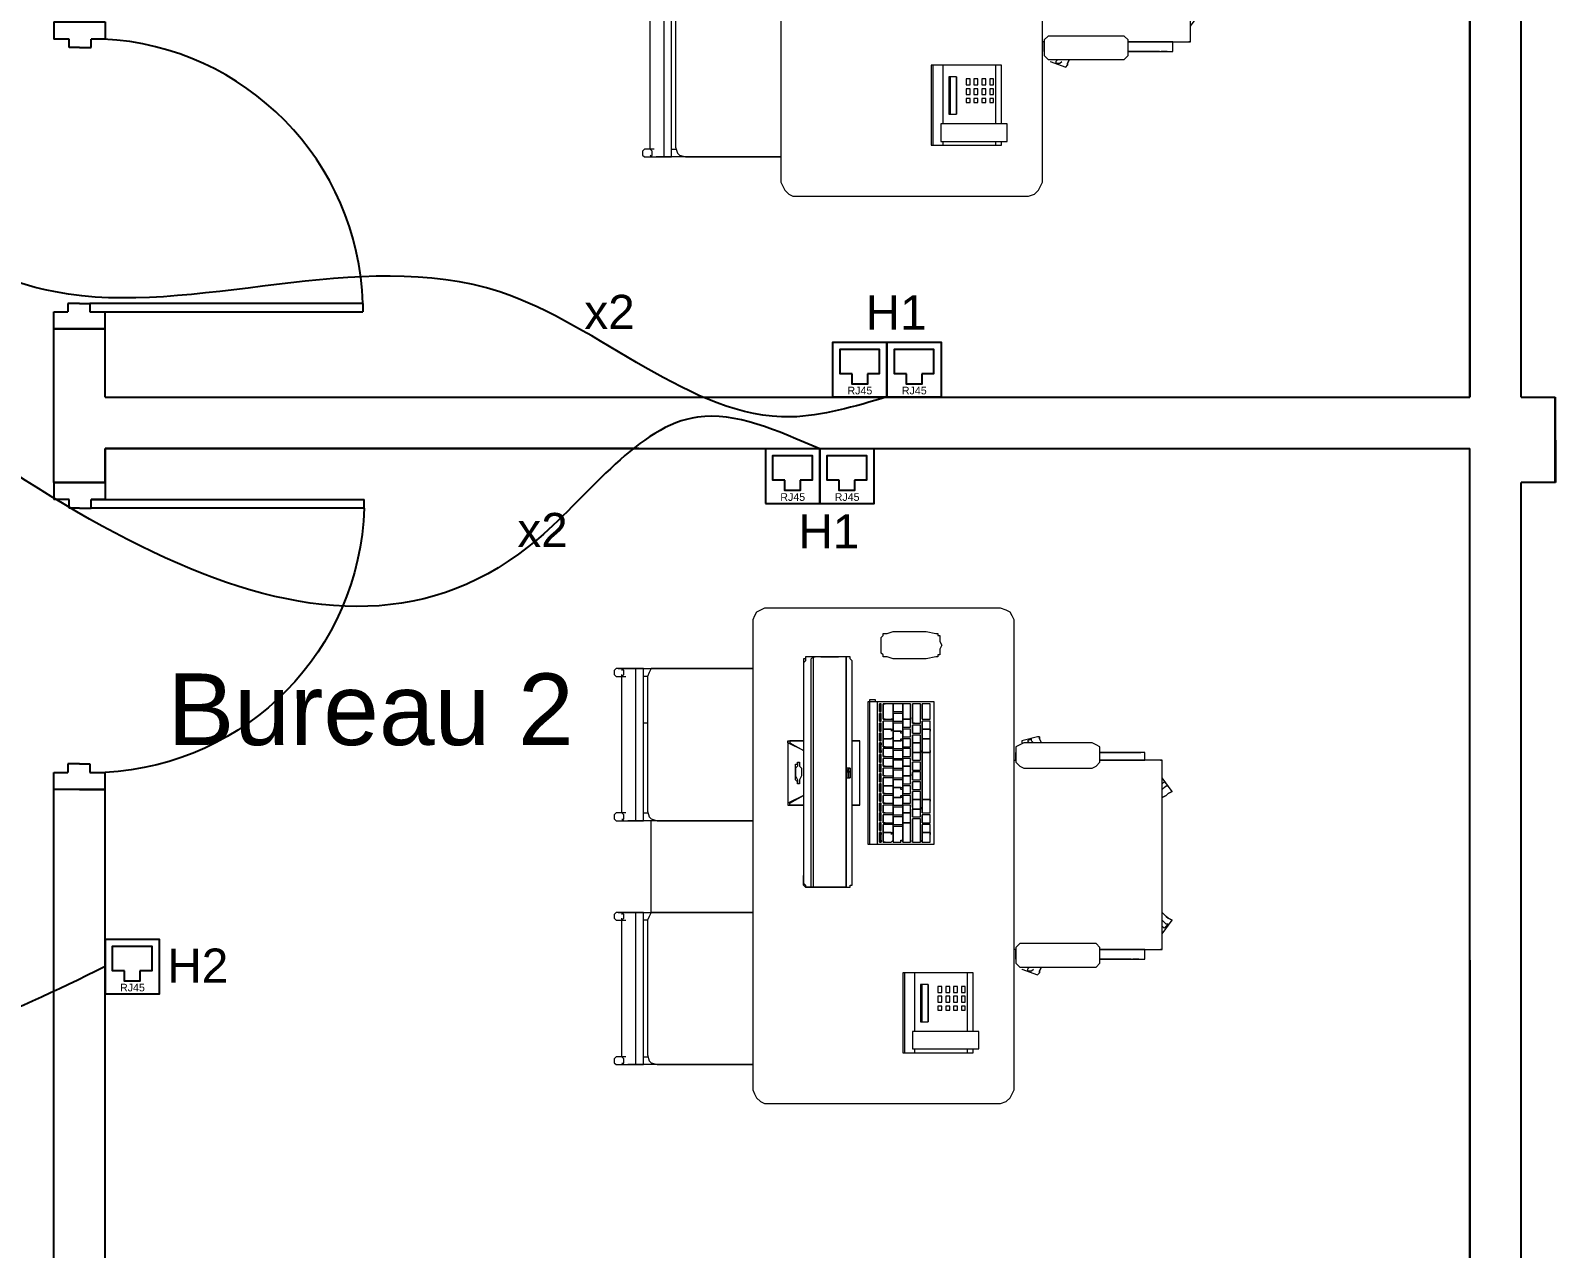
# Model space of a CAD drawing. Header units: metres. Extents: x 131 to 1703, y 190 to 2058.
# Drawn here: x 1482.187 to 1486.656, y 1987.33 to 1990.9 of the extents above; entities that cross this region are included whole.
import ezdxf

# ---------------------------------------------------------------- set-up
doc = ezdxf.new("R2010")
doc.units = ezdxf.units.M
for name, color, linetype in [('Cables RJ45', 7, 'Continuous'), ('Mobilier', 7, 'Continuous'), ('Murs', 7, 'Continuous'), ('Noms Locaux', 7, 'Continuous'), ('Portes', 7, 'Continuous'), ('Prise RJ45', 7, 'Continuous')]:
    doc.layers.add(name, color=color, linetype=linetype)
doc.styles.get("Standard").update_dxf_attribs({"font": 'arial.ttf'})

# ---------------------------------------------------------------- blocks, each defined once
blk = doc.blocks.new('Table avec ordinateur et telephone')
at = {"layer": 'Mobilier', "lineweight": 9}
for points in [[(1460.1523, 1998.0287), (1460.1506, 1998.0287), (1460.149, 1998.027), (1460.149, 1998.0253), (1460.149, 1998.0237), (1460.149, 1998.022), (1460.1506, 1998.0203), (1460.1523, 1998.0203), (1460.154, 1998.0203), (1460.1556, 1998.022), (1460.1556, 1998.0237), (1460.1556, 1998.0253), (1460.1556, 1998.027), (1460.154, 1998.0287)], [(1460.2756, 1998.0287), (1460.274, 1998.0287), (1460.2723, 1998.027), (1460.2723, 1998.0253), (1460.2723, 1998.0237), (1460.2723, 1998.022), (1460.274, 1998.0203), (1460.2756, 1998.0203), (1460.2773, 1998.0203), (1460.279, 1998.022), (1460.279, 1998.0237), (1460.279, 1998.0253), (1460.279, 1998.027), (1460.2773, 1998.0287)], [(1460.3606, 1998.0287), (1460.359, 1998.0287), (1460.3573, 1998.027), (1460.3573, 1998.0253), (1460.3573, 1998.0237), (1460.3573, 1998.022), (1460.359, 1998.0203), (1460.3606, 1998.0203), (1460.3623, 1998.0203), (1460.364, 1998.022), (1460.364, 1998.0237), (1460.364, 1998.0253), (1460.364, 1998.027), (1460.3623, 1998.0287)], [(1460.484, 1998.0287), (1460.4823, 1998.0287), (1460.4806, 1998.027), (1460.4806, 1998.0253), (1460.4806, 1998.0237), (1460.4806, 1998.022), (1460.4823, 1998.0203), (1460.484, 1998.0203), (1460.4856, 1998.0203), (1460.4873, 1998.022), (1460.4873, 1998.0237), (1460.4873, 1998.0253), (1460.4873, 1998.027), (1460.4856, 1998.0287)], [(1460.2723, 1998.0103), (1460.1573, 1998.0103), (1460.1523, 1998.0103), (1460.1506, 1998.0103), (1460.149, 1998.0103), (1460.149, 1998.0037), (1460.1506, 1998.0037), (1460.1523, 1998.0037), (1460.1573, 1998.0037), (1460.2723, 1998.0037), (1460.2756, 1998.0037), (1460.279, 1998.0037), (1460.279, 1998.0103), (1460.2756, 1998.0103)], [(1460.4806, 1998.0103), (1460.3656, 1998.0103), (1460.3606, 1998.0103), (1460.359, 1998.0103), (1460.3573, 1998.0103), (1460.3573, 1998.0037), (1460.359, 1998.0037), (1460.3606, 1998.0037), (1460.3656, 1998.0037), (1460.4806, 1998.0037), (1460.484, 1998.0037), (1460.4873, 1998.0037), (1460.4873, 1998.0103), (1460.484, 1998.0103)], [(1460.524, 1997.9103), (1460.1306, 1997.9103), (1460.1273, 1997.9103), (1460.124, 1997.9087), (1460.1206, 1997.907), (1460.1173, 1997.9037), (1460.1156, 1997.9003), (1460.1156, 1997.8953), (1460.1156, 1997.702), (1460.1156, 1997.6987), (1460.1173, 1997.6937), (1460.1206, 1997.6904), (1460.124, 1997.6887), (1460.1273, 1997.687), (1460.1306, 1997.687), (1460.524, 1997.687), (1460.529, 1997.687), (1460.5323, 1997.6887), (1460.5356, 1997.6904), (1460.5373, 1997.6937), (1460.539, 1997.6987), (1460.539, 1997.702), (1460.539, 1997.8953), (1460.539, 1997.9003), (1460.5373, 1997.9037), (1460.5356, 1997.907), (1460.5323, 1997.9087), (1460.529, 1997.9103)], [(1460.4073, 1997.872), (1460.4073, 1997.8703), (1460.4056, 1997.8703), (1460.404, 1997.8703), (1460.4023, 1997.8687), (1460.399, 1997.8687), (1460.3973, 1997.8687), (1460.3956, 1997.8687), (1460.3923, 1997.8703), (1460.3906, 1997.8703), (1460.389, 1997.8703), (1460.389, 1997.872), (1460.3906, 1997.872), (1460.3923, 1997.8737), (1460.3956, 1997.8737), (1460.3973, 1997.8737), (1460.399, 1997.8737), (1460.4023, 1997.8737), (1460.404, 1997.8737), (1460.4056, 1997.8737), (1460.4056, 1997.872)], [(1460.424, 1997.8803), (1460.4256, 1997.8803), (1460.4256, 1997.8787), (1460.4256, 1997.877), (1460.4256, 1997.8753), (1460.4256, 1997.8737), (1460.4256, 1997.872), (1460.4256, 1997.867), (1460.4256, 1997.872), (1460.4256, 1997.8737), (1460.4256, 1997.8753), (1460.4256, 1997.877), (1460.4256, 1997.8787), (1460.424, 1997.8787), (1460.4173, 1997.867)], [(1460.3006, 1997.857), (1460.3006, 1997.8303), (1460.4973, 1997.8303), (1460.4973, 1997.857), (1460.4973, 1997.8587), (1460.4956, 1997.8587), (1460.494, 1997.8587), (1460.4923, 1997.8587), (1460.4906, 1997.8587), (1460.3056, 1997.8587), (1460.304, 1997.8587), (1460.3023, 1997.8587), (1460.3006, 1997.8587)], [(1460.3006, 1997.827), (1460.3023, 1997.827), (1460.3023, 1997.8253), (1460.304, 1997.8253), (1460.3056, 1997.8253), (1460.4906, 1997.8253), (1460.4923, 1997.8253), (1460.494, 1997.8253), (1460.4956, 1997.827), (1460.4973, 1997.827), (1460.4973, 1997.8303), (1460.3006, 1997.8303)], [(1460.394, 1997.8287), (1460.3956, 1997.8287), (1460.3973, 1997.8287), (1460.399, 1997.8287), (1460.4006, 1997.8287), (1460.4023, 1997.8287), (1460.4023, 1997.827), (1460.4006, 1997.827), (1460.399, 1997.827), (1460.3973, 1997.827), (1460.3956, 1997.827), (1460.394, 1997.827)], [(1460.3973, 1997.827), (1460.399, 1997.827), (1460.4006, 1997.827), (1460.4023, 1997.827), (1460.4023, 1997.8287), (1460.4006, 1997.8287), (1460.399, 1997.8287), (1460.3973, 1997.8287), (1460.3956, 1997.8287), (1460.394, 1997.8287), (1460.394, 1997.827), (1460.3956, 1997.827)], [(1460.399, 1997.8287), (1460.399, 1997.8303), (1460.4006, 1997.8303), (1460.4006, 1997.8287)], [(1460.4006, 1997.8303), (1460.399, 1997.8303), (1460.399, 1997.8287), (1460.4006, 1997.8287)], [(1460.399, 1997.827), (1460.399, 1997.8287)], [(1460.459, 1997.7554), (1460.459, 1997.807), (1460.459, 1997.8087), (1460.459, 1997.8104), (1460.459, 1997.812), (1460.3373, 1997.812), (1460.3373, 1997.8104), (1460.3373, 1997.8087), (1460.3373, 1997.807), (1460.3373, 1997.7554)], [(1460.339, 1997.8004), (1460.3406, 1997.8004), (1460.3456, 1997.8004), (1460.3473, 1997.8004), (1460.3473, 1997.802), (1460.3456, 1997.802), (1460.3406, 1997.802), (1460.339, 1997.802)], [(1460.339, 1997.792), (1460.3406, 1997.7904), (1460.3456, 1997.7904), (1460.3473, 1997.792), (1460.3473, 1997.797), (1460.3473, 1997.7987), (1460.3456, 1997.7987), (1460.3406, 1997.7987), (1460.339, 1997.7987), (1460.339, 1997.797)], [(1460.3473, 1997.792), (1460.3473, 1997.7904), (1460.354, 1997.7904), (1460.354, 1997.792), (1460.354, 1997.797), (1460.354, 1997.7987), (1460.3473, 1997.7987), (1460.3473, 1997.797)], [(1460.349, 1997.8004), (1460.3556, 1997.8004), (1460.3556, 1997.802), (1460.354, 1997.802), (1460.349, 1997.802)], [(1460.3556, 1997.792), (1460.3556, 1997.7904), (1460.3623, 1997.7904), (1460.3623, 1997.792), (1460.3623, 1997.797), (1460.3623, 1997.7987), (1460.3556, 1997.7987), (1460.3556, 1997.797)], [(1460.3573, 1997.8004), (1460.364, 1997.8004), (1460.364, 1997.802), (1460.3573, 1997.802)], [(1460.364, 1997.792), (1460.364, 1997.7904), (1460.3706, 1997.7904), (1460.3706, 1997.792), (1460.3706, 1997.797), (1460.3706, 1997.7987), (1460.364, 1997.7987), (1460.364, 1997.797)], [(1460.3656, 1997.8004), (1460.3723, 1997.8004), (1460.3723, 1997.802), (1460.3656, 1997.802)], [(1460.3723, 1997.792), (1460.3723, 1997.7904), (1460.379, 1997.7904), (1460.379, 1997.792), (1460.379, 1997.797), (1460.379, 1997.7987), (1460.3723, 1997.7987), (1460.3723, 1997.797)], [(1460.374, 1997.8004), (1460.3806, 1997.8004), (1460.3806, 1997.802), (1460.374, 1997.802)], [(1460.3806, 1997.792), (1460.3806, 1997.7904), (1460.3856, 1997.7904), (1460.3873, 1997.7904), (1460.3873, 1997.792), (1460.3873, 1997.797), (1460.3873, 1997.7987), (1460.3856, 1997.7987), (1460.3806, 1997.7987), (1460.3806, 1997.797)], [(1460.3823, 1997.8004), (1460.389, 1997.8004), (1460.389, 1997.802), (1460.3823, 1997.802)], [(1460.3873, 1997.792), (1460.3873, 1997.7904), (1460.389, 1997.7904), (1460.394, 1997.7904), (1460.394, 1997.792), (1460.394, 1997.797), (1460.394, 1997.7987), (1460.389, 1997.7987), (1460.3873, 1997.7987), (1460.3873, 1997.797)], [(1460.3906, 1997.8004), (1460.3973, 1997.8004), (1460.3973, 1997.802), (1460.3906, 1997.802)], [(1460.3956, 1997.792), (1460.3956, 1997.7904), (1460.4023, 1997.7904), (1460.4023, 1997.792), (1460.4023, 1997.797), (1460.4023, 1997.7987), (1460.3956, 1997.7987), (1460.3956, 1997.797)], [(1460.399, 1997.8004), (1460.4056, 1997.8004), (1460.4056, 1997.802), (1460.399, 1997.802)], [(1460.404, 1997.792), (1460.404, 1997.7904), (1460.4106, 1997.7904), (1460.4106, 1997.792), (1460.4106, 1997.797), (1460.4106, 1997.7987), (1460.404, 1997.7987), (1460.404, 1997.797)], [(1460.4073, 1997.8004), (1460.414, 1997.8004), (1460.414, 1997.802), (1460.4073, 1997.802)], [(1460.4123, 1997.792), (1460.4123, 1997.7904), (1460.419, 1997.7904), (1460.419, 1997.792), (1460.419, 1997.797), (1460.419, 1997.7987), (1460.4123, 1997.7987), (1460.4123, 1997.797)], [(1460.4156, 1997.8004), (1460.4173, 1997.8004), (1460.4223, 1997.8004), (1460.424, 1997.8004), (1460.424, 1997.802), (1460.4223, 1997.802), (1460.4173, 1997.802), (1460.4156, 1997.802)], [(1460.4206, 1997.792), (1460.4206, 1997.7904), (1460.4273, 1997.7904), (1460.4273, 1997.792), (1460.4273, 1997.797), (1460.4273, 1997.7987), (1460.4206, 1997.7987), (1460.4206, 1997.797)], [(1460.4256, 1997.8004), (1460.4323, 1997.8004), (1460.4323, 1997.802), (1460.4306, 1997.802), (1460.4256, 1997.802)], [(1460.4273, 1997.792), (1460.429, 1997.7904), (1460.434, 1997.7904), (1460.4356, 1997.792), (1460.4356, 1997.797), (1460.4356, 1997.7987), (1460.434, 1997.7987), (1460.429, 1997.7987), (1460.4273, 1997.7987), (1460.4273, 1997.797)], [(1460.434, 1997.8004), (1460.4406, 1997.8004), (1460.4406, 1997.802), (1460.434, 1997.802)], [(1460.4356, 1997.792), (1460.4356, 1997.7904), (1460.4423, 1997.7904), (1460.4423, 1997.792), (1460.4423, 1997.797), (1460.4423, 1997.7987), (1460.4356, 1997.7987), (1460.4356, 1997.797)], [(1460.4423, 1997.8004), (1460.449, 1997.8004), (1460.449, 1997.802), (1460.4423, 1997.802)], [(1460.444, 1997.792), (1460.444, 1997.7904), (1460.4573, 1997.7904), (1460.4573, 1997.792), (1460.4573, 1997.797), (1460.4573, 1997.7987), (1460.444, 1997.7987), (1460.444, 1997.797)], [(1460.4506, 1997.8004), (1460.4573, 1997.8004), (1460.4573, 1997.802), (1460.4506, 1997.802)], [(1460.5023, 1997.8004), (1460.504, 1997.8004), (1460.5056, 1997.8004), (1460.5073, 1997.8004), (1460.509, 1997.8004), (1460.5106, 1997.8004), (1460.5123, 1997.8004), (1460.514, 1997.8004), (1460.5156, 1997.7987), (1460.5173, 1997.7987), (1460.5173, 1997.797), (1460.5173, 1997.7954), (1460.519, 1997.7904), (1460.519, 1997.7854), (1460.519, 1997.7787), (1460.519, 1997.7704), (1460.519, 1997.762), (1460.5173, 1997.7537), (1460.5173, 1997.752), (1460.5156, 1997.752), (1460.5156, 1997.7504), (1460.514, 1997.7504), (1460.5106, 1997.7504), (1460.5073, 1997.7487), (1460.504, 1997.7504), (1460.5006, 1997.7504), (1460.499, 1997.7504), (1460.499, 1997.752), (1460.4973, 1997.752), (1460.4973, 1997.7537), (1460.4956, 1997.762), (1460.4956, 1997.7704), (1460.4956, 1997.7787), (1460.4956, 1997.7854), (1460.4956, 1997.7904), (1460.4973, 1997.7954), (1460.4973, 1997.797), (1460.4973, 1997.7987), (1460.499, 1997.7987), (1460.5006, 1997.8004)], [(1460.1773, 1997.722), (1460.2273, 1997.722), (1460.2273, 1997.782), (1460.159, 1997.782), (1460.159, 1997.722), (1460.1623, 1997.722), (1460.1623, 1997.717), (1460.1773, 1997.717)], [(1460.3523, 1997.7837), (1460.3523, 1997.7887), (1460.3523, 1997.7904), (1460.3406, 1997.7904), (1460.339, 1997.7904), (1460.339, 1997.7887), (1460.339, 1997.7837), (1460.3406, 1997.7837), (1460.3406, 1997.782), (1460.3523, 1997.782)], [(1460.3556, 1997.7754), (1460.3556, 1997.782), (1460.3406, 1997.782), (1460.339, 1997.782), (1460.339, 1997.7754), (1460.3406, 1997.7754)], [(1460.3606, 1997.7837), (1460.3606, 1997.7887), (1460.3606, 1997.7904), (1460.354, 1997.7904), (1460.354, 1997.7887), (1460.354, 1997.7837), (1460.354, 1997.782), (1460.3606, 1997.782)], [(1460.364, 1997.7754), (1460.364, 1997.782), (1460.3623, 1997.782), (1460.3573, 1997.782), (1460.3556, 1997.782), (1460.3556, 1997.7804), (1460.3556, 1997.7754), (1460.3573, 1997.7754), (1460.3623, 1997.7754)], [(1460.369, 1997.7837), (1460.369, 1997.7887), (1460.369, 1997.7904), (1460.3623, 1997.7904), (1460.3623, 1997.7887), (1460.3623, 1997.7837), (1460.3623, 1997.782), (1460.369, 1997.782)], [(1460.3706, 1997.7754), (1460.3706, 1997.782), (1460.364, 1997.782), (1460.364, 1997.7804), (1460.364, 1997.7754)], [(1460.3773, 1997.7837), (1460.3773, 1997.7887), (1460.3773, 1997.7904), (1460.3706, 1997.7904), (1460.3706, 1997.7887), (1460.3706, 1997.7837), (1460.3706, 1997.782), (1460.3773, 1997.782)], [(1460.379, 1997.7754), (1460.379, 1997.782), (1460.3723, 1997.782), (1460.3723, 1997.7804), (1460.3723, 1997.7754)], [(1460.3856, 1997.7837), (1460.3856, 1997.7887), (1460.3856, 1997.7904), (1460.384, 1997.7904), (1460.379, 1997.7904), (1460.3773, 1997.7904), (1460.3773, 1997.7887), (1460.3773, 1997.7837), (1460.379, 1997.7837), (1460.379, 1997.782), (1460.384, 1997.782), (1460.384, 1997.7837)], [(1460.3873, 1997.7754), (1460.3873, 1997.782), (1460.3806, 1997.782), (1460.3806, 1997.7804), (1460.3806, 1997.7754)], [(1460.3923, 1997.7837), (1460.3923, 1997.7887), (1460.3923, 1997.7904), (1460.3873, 1997.7904), (1460.3856, 1997.7904), (1460.3856, 1997.7887), (1460.3856, 1997.7837), (1460.3856, 1997.782), (1460.3923, 1997.782)], [(1460.3956, 1997.7754), (1460.3956, 1997.782), (1460.389, 1997.782), (1460.389, 1997.7804), (1460.389, 1997.7754)], [(1460.4006, 1997.7837), (1460.4006, 1997.7887), (1460.4006, 1997.7904), (1460.394, 1997.7904), (1460.394, 1997.7887), (1460.394, 1997.7837), (1460.394, 1997.782), (1460.4006, 1997.782)], [(1460.404, 1997.7754), (1460.404, 1997.782), (1460.4023, 1997.782), (1460.3973, 1997.782), (1460.3956, 1997.782), (1460.3956, 1997.7804), (1460.3956, 1997.7754), (1460.3973, 1997.7754), (1460.4023, 1997.7754)], [(1460.409, 1997.7837), (1460.409, 1997.7887), (1460.409, 1997.7904), (1460.4023, 1997.7904), (1460.4023, 1997.7887), (1460.4023, 1997.7837), (1460.4023, 1997.782), (1460.409, 1997.782)], [(1460.4106, 1997.7754), (1460.4106, 1997.782), (1460.4056, 1997.782), (1460.404, 1997.782), (1460.404, 1997.7804), (1460.404, 1997.7754)], [(1460.4173, 1997.7837), (1460.4173, 1997.7887), (1460.4173, 1997.7904), (1460.4106, 1997.7904), (1460.4106, 1997.7887), (1460.4106, 1997.7837), (1460.4106, 1997.782), (1460.4173, 1997.782)], [(1460.419, 1997.7754), (1460.419, 1997.782), (1460.4123, 1997.782), (1460.4123, 1997.7804), (1460.4123, 1997.7754)], [(1460.4256, 1997.7837), (1460.4256, 1997.7887), (1460.4256, 1997.7904), (1460.419, 1997.7904), (1460.419, 1997.7887), (1460.419, 1997.7837), (1460.419, 1997.782), (1460.4256, 1997.782)], [(1460.4273, 1997.7754), (1460.4273, 1997.782), (1460.4206, 1997.782), (1460.4206, 1997.7804), (1460.4206, 1997.7754)], [(1460.434, 1997.7837), (1460.434, 1997.7887), (1460.434, 1997.7904), (1460.4323, 1997.7904), (1460.4273, 1997.7904), (1460.4256, 1997.7904), (1460.4256, 1997.7887), (1460.4256, 1997.7837), (1460.4273, 1997.7837), (1460.4273, 1997.782), (1460.4323, 1997.782), (1460.4323, 1997.7837)], [(1460.4356, 1997.7754), (1460.4356, 1997.782), (1460.429, 1997.782), (1460.429, 1997.7804), (1460.429, 1997.7754)], [(1460.4406, 1997.7837), (1460.4406, 1997.7887), (1460.4406, 1997.7904), (1460.434, 1997.7904), (1460.434, 1997.7887), (1460.434, 1997.7837), (1460.434, 1997.782), (1460.4406, 1997.782)], [(1460.444, 1997.7754), (1460.444, 1997.782), (1460.4373, 1997.782), (1460.4373, 1997.7804), (1460.4373, 1997.7754)], [(1460.449, 1997.7837), (1460.449, 1997.7887), (1460.449, 1997.7904), (1460.4423, 1997.7904), (1460.4423, 1997.7887), (1460.4423, 1997.7837), (1460.4423, 1997.782), (1460.449, 1997.782)], [(1460.4573, 1997.7754), (1460.4573, 1997.782), (1460.4456, 1997.782), (1460.444, 1997.782), (1460.444, 1997.7804), (1460.444, 1997.7754), (1460.4456, 1997.7754)], [(1460.4573, 1997.7837), (1460.4573, 1997.7887), (1460.4573, 1997.7904), (1460.4506, 1997.7904), (1460.4506, 1997.7887), (1460.4506, 1997.7837), (1460.4506, 1997.782), (1460.4573, 1997.782)], [(1460.2173, 1997.767), (1460.1856, 1997.767), (1460.1856, 1997.7604), (1460.2173, 1997.7604)], [(1460.359, 1997.767), (1460.359, 1997.7737), (1460.3406, 1997.7737), (1460.339, 1997.7737), (1460.339, 1997.767), (1460.3406, 1997.767)], [(1460.3673, 1997.767), (1460.3673, 1997.7737), (1460.3606, 1997.7737), (1460.3606, 1997.772), (1460.3606, 1997.767)], [(1460.3756, 1997.767), (1460.3756, 1997.7737), (1460.374, 1997.7737), (1460.369, 1997.7737), (1460.3673, 1997.7737), (1460.3673, 1997.772), (1460.3673, 1997.767), (1460.369, 1997.767), (1460.374, 1997.767)], [(1460.3823, 1997.767), (1460.3823, 1997.7737), (1460.3773, 1997.7737), (1460.3756, 1997.7737), (1460.3756, 1997.772), (1460.3756, 1997.767)], [(1460.3906, 1997.767), (1460.3906, 1997.7737), (1460.384, 1997.7737), (1460.384, 1997.772), (1460.384, 1997.767)], [(1460.399, 1997.767), (1460.399, 1997.7737), (1460.3923, 1997.7737), (1460.3923, 1997.772), (1460.3923, 1997.767)], [(1460.4073, 1997.767), (1460.4073, 1997.7737), (1460.4006, 1997.7737), (1460.4006, 1997.772), (1460.4006, 1997.767)], [(1460.4156, 1997.767), (1460.4156, 1997.7737), (1460.409, 1997.7737), (1460.409, 1997.772), (1460.409, 1997.767)], [(1460.424, 1997.767), (1460.424, 1997.7737), (1460.4223, 1997.7737), (1460.4173, 1997.7737), (1460.4156, 1997.7737), (1460.4156, 1997.772), (1460.4156, 1997.767), (1460.4173, 1997.767), (1460.4223, 1997.767)], [(1460.4306, 1997.767), (1460.4306, 1997.7737), (1460.424, 1997.7737), (1460.424, 1997.772), (1460.424, 1997.767)], [(1460.439, 1997.767), (1460.439, 1997.7737), (1460.4323, 1997.7737), (1460.4323, 1997.772), (1460.4323, 1997.767)], [(1460.4573, 1997.767), (1460.4573, 1997.7737), (1460.4406, 1997.7737), (1460.4406, 1997.772), (1460.4406, 1997.767)], [(1460.339, 1997.7587), (1460.3406, 1997.7587), (1460.3456, 1997.7587), (1460.3473, 1997.7587), (1460.3473, 1997.7637), (1460.3473, 1997.7654), (1460.3456, 1997.7654), (1460.3406, 1997.7654), (1460.339, 1997.7654), (1460.339, 1997.7637)], [(1460.3473, 1997.7587), (1460.354, 1997.7587), (1460.354, 1997.7637), (1460.354, 1997.7654), (1460.3473, 1997.7654), (1460.3473, 1997.7637)], [(1460.3556, 1997.7587), (1460.3623, 1997.7587), (1460.3623, 1997.7637), (1460.3623, 1997.7654), (1460.3556, 1997.7654), (1460.3556, 1997.7637)], [(1460.364, 1997.7587), (1460.374, 1997.7587), (1460.3756, 1997.7587), (1460.3756, 1997.7637), (1460.3756, 1997.7654), (1460.374, 1997.7654), (1460.364, 1997.7654), (1460.364, 1997.7637)], [(1460.3756, 1997.7587), (1460.4156, 1997.7587), (1460.4156, 1997.7637), (1460.4156, 1997.7654), (1460.3756, 1997.7654), (1460.3756, 1997.7637)], [(1460.4156, 1997.7587), (1460.4173, 1997.7587), (1460.4273, 1997.7587), (1460.4273, 1997.7637), (1460.4273, 1997.7654), (1460.4173, 1997.7654), (1460.4156, 1997.7654), (1460.4156, 1997.7637)], [(1460.4273, 1997.7587), (1460.429, 1997.7587), (1460.434, 1997.7587), (1460.4356, 1997.7587), (1460.4356, 1997.7637), (1460.4356, 1997.7654), (1460.434, 1997.7654), (1460.429, 1997.7654), (1460.4273, 1997.7654), (1460.4273, 1997.7637)], [(1460.4356, 1997.7587), (1460.4423, 1997.7587), (1460.4423, 1997.7637), (1460.4423, 1997.7654), (1460.4356, 1997.7654), (1460.4356, 1997.7637)], [(1460.444, 1997.7587), (1460.4573, 1997.7587), (1460.4573, 1997.7637), (1460.4573, 1997.7654), (1460.444, 1997.7654), (1460.444, 1997.7637)], [(1460.199, 1997.752), (1460.1956, 1997.752), (1460.1956, 1997.7487), (1460.199, 1997.7487)], [(1460.199, 1997.7454), (1460.1956, 1997.7454), (1460.1956, 1997.742), (1460.199, 1997.742)], [(1460.2073, 1997.752), (1460.2023, 1997.752), (1460.2023, 1997.7487), (1460.2073, 1997.7487)], [(1460.2073, 1997.7454), (1460.2023, 1997.7454), (1460.2023, 1997.742), (1460.2073, 1997.742)], [(1460.2156, 1997.752), (1460.2106, 1997.752), (1460.2106, 1997.7487), (1460.2156, 1997.7487)], [(1460.2156, 1997.7454), (1460.2106, 1997.7454), (1460.2106, 1997.742), (1460.2156, 1997.742)], [(1460.199, 1997.7387), (1460.1956, 1997.7387), (1460.1956, 1997.7354), (1460.199, 1997.7354)], [(1460.199, 1997.732), (1460.1956, 1997.732), (1460.1956, 1997.7287), (1460.199, 1997.7287)], [(1460.2073, 1997.7387), (1460.2023, 1997.7387), (1460.2023, 1997.7354), (1460.2073, 1997.7354)], [(1460.2073, 1997.732), (1460.2023, 1997.732), (1460.2023, 1997.7287), (1460.2073, 1997.7287)], [(1460.2156, 1997.7387), (1460.2106, 1997.7387), (1460.2106, 1997.7354), (1460.2156, 1997.7354)], [(1460.2156, 1997.732), (1460.2106, 1997.732), (1460.2106, 1997.7287), (1460.2156, 1997.7287)], [(1460.2456, 1997.6137), (1460.249, 1997.6137), (1460.2523, 1997.617), (1460.2523, 1997.6204), (1460.2523, 1997.6787), (1460.2523, 1997.682), (1460.249, 1997.6854), (1460.2456, 1997.6854), (1460.239, 1997.6854), (1460.2356, 1997.6854), (1460.2323, 1997.682), (1460.2323, 1997.6787), (1460.2323, 1997.6204), (1460.2323, 1997.617), (1460.2356, 1997.6137), (1460.239, 1997.6137)], [(1460.4156, 1997.6137), (1460.4206, 1997.6137), (1460.4223, 1997.617), (1460.424, 1997.6204), (1460.424, 1997.6787), (1460.4223, 1997.682), (1460.4206, 1997.6854), (1460.4156, 1997.6854), (1460.4106, 1997.6854), (1460.4073, 1997.6854), (1460.404, 1997.682), (1460.4023, 1997.6787), (1460.4023, 1997.6204), (1460.404, 1997.617), (1460.4073, 1997.6137), (1460.4106, 1997.6137)], [(1460.279, 1997.5604), (1460.2756, 1997.557), (1460.274, 1997.5554), (1460.2723, 1997.552), (1460.274, 1997.5554), (1460.2756, 1997.557)], [(1460.3773, 1997.5604), (1460.379, 1997.557), (1460.3806, 1997.5554), (1460.3823, 1997.552), (1460.3806, 1997.5554), (1460.379, 1997.557)]]:
    blk.add_lwpolyline(points, close=True, dxfattribs=at)
for points in [[(1460.279, 1998.0253), (1460.279, 1998.0153), (1460.279, 1998.0137), (1460.279, 1998.0087), (1460.279, 1998.0003), (1460.279, 1997.9103), (1460.279, 1997.992), (1460.279, 1997.997), (1460.2756, 1997.9987), (1460.2723, 1998.0003), (1460.1573, 1998.0003), (1460.1523, 1997.9987), (1460.1506, 1997.997), (1460.149, 1997.992), (1460.149, 1997.9103), (1460.149, 1998.0003), (1460.149, 1998.007), (1460.149, 1998.0137), (1460.149, 1998.0153)], [(1460.149, 1998.0253), (1460.149, 1998.0153), (1460.149, 1998.017)], [(1460.1506, 1998.022), (1460.149, 1998.0203), (1460.149, 1998.0103)], [(1460.1556, 1998.0187), (1460.1556, 1998.0253)], [(1460.1556, 1998.022), (1460.1573, 1998.022), (1460.2723, 1998.022), (1460.274, 1998.022)], [(1460.2723, 1998.0253), (1460.2723, 1998.0187)], [(1460.279, 1998.0103), (1460.279, 1998.0203), (1460.279, 1998.022), (1460.2773, 1998.022)], [(1460.279, 1998.0153), (1460.279, 1998.0153)], [(1460.4873, 1998.0253), (1460.4873, 1998.0153), (1460.4873, 1998.0137), (1460.4873, 1998.0087), (1460.4873, 1998.0003), (1460.4873, 1997.9103), (1460.4873, 1997.992), (1460.4873, 1997.997), (1460.484, 1997.9987), (1460.4806, 1998.0003), (1460.3656, 1998.0003), (1460.3606, 1997.9987), (1460.359, 1997.997), (1460.3573, 1997.992), (1460.3573, 1997.9103), (1460.3573, 1998.0003), (1460.3573, 1998.007), (1460.3573, 1998.0137), (1460.3573, 1998.0153)], [(1460.3573, 1998.0253), (1460.3573, 1998.0153), (1460.3573, 1998.017)], [(1460.359, 1998.022), (1460.3573, 1998.0203), (1460.3573, 1998.0103)], [(1460.364, 1998.0187), (1460.364, 1998.0253)], [(1460.364, 1998.022), (1460.3656, 1998.022), (1460.4806, 1998.022), (1460.4823, 1998.022)], [(1460.4806, 1998.0253), (1460.4806, 1998.0187)], [(1460.4873, 1998.0103), (1460.4873, 1998.0203), (1460.4873, 1998.022), (1460.4856, 1998.022)], [(1460.4873, 1998.0153), (1460.4873, 1998.0153)], [(1460.1556, 1998.0037), (1460.1556, 1998.0003)], [(1460.2723, 1998.0003), (1460.2723, 1998.0037)], [(1460.364, 1998.0037), (1460.364, 1998.0003)], [(1460.4806, 1998.0003), (1460.4806, 1998.0037)], [(1460.4256, 1997.8803), (1460.3723, 1997.8803), (1460.3706, 1997.8803), (1460.3706, 1997.8787), (1460.3706, 1997.877), (1460.3706, 1997.8753), (1460.3706, 1997.8737), (1460.3706, 1997.872), (1460.3706, 1997.867), (1460.3706, 1997.872), (1460.3706, 1997.8737), (1460.3706, 1997.8753), (1460.3706, 1997.877), (1460.3706, 1997.8787), (1460.3723, 1997.8787), (1460.379, 1997.867), (1460.3723, 1997.8803)], [(1460.4073, 1997.872), (1460.4056, 1997.872), (1460.404, 1997.872), (1460.4023, 1997.8737), (1460.399, 1997.8737), (1460.3973, 1997.8737), (1460.3956, 1997.8737), (1460.3923, 1997.872), (1460.3906, 1997.872), (1460.389, 1997.872)], [(1460.3006, 1997.8353), (1460.3006, 1997.8653), (1460.3023, 1997.8653), (1460.304, 1997.867), (1460.3056, 1997.867), (1460.304, 1997.867), (1460.3023, 1997.8653), (1460.3006, 1997.8653), (1460.3006, 1997.8587), (1460.3006, 1997.8603), (1460.3023, 1997.8603), (1460.304, 1997.8603), (1460.3056, 1997.8603), (1460.4906, 1997.8603), (1460.4923, 1997.8603), (1460.494, 1997.8603), (1460.4956, 1997.8603), (1460.4973, 1997.8587), (1460.4973, 1997.857)], [(1460.4973, 1997.8353), (1460.4973, 1997.8653), (1460.4956, 1997.8653), (1460.494, 1997.8653), (1460.4923, 1997.867), (1460.4906, 1997.867), (1460.3056, 1997.867), (1460.304, 1997.867), (1460.3023, 1997.867), (1460.3006, 1997.8653)], [(1460.3006, 1997.8587), (1460.3006, 1997.8603), (1460.3023, 1997.8603), (1460.304, 1997.8603), (1460.3056, 1997.8603), (1460.4906, 1997.8603), (1460.4923, 1997.8603), (1460.494, 1997.8603), (1460.4956, 1997.8603), (1460.4973, 1997.8587)], [(1460.3006, 1997.8303), (1460.3006, 1997.832), (1460.3006, 1997.8587), (1460.3006, 1997.857)], [(1460.3023, 1997.867), (1460.309, 1997.867), (1460.3106, 1997.867)], [(1460.4973, 1997.8303), (1460.4973, 1997.832), (1460.4973, 1997.8587), (1460.4973, 1997.8653), (1460.4956, 1997.8653), (1460.494, 1997.8653), (1460.4923, 1997.867), (1460.4906, 1997.867), (1460.3056, 1997.867)], [(1460.4956, 1997.867), (1460.4873, 1997.867), (1460.309, 1997.867)], [(1460.4973, 1997.8653), (1460.4956, 1997.8653), (1460.4956, 1997.867), (1460.494, 1997.867), (1460.4923, 1997.867), (1460.4906, 1997.867)], [(1460.4973, 1997.852), (1460.4973, 1997.8387), (1460.4973, 1997.837)], [(1460.3706, 1997.8187), (1460.3706, 1997.8253), (1460.3706, 1997.8187), (1460.4256, 1997.8187), (1460.4256, 1997.8253), (1460.4256, 1997.8187)], [(1460.3706, 1997.8187), (1460.3706, 1997.8187)], [(1460.394, 1997.8303), (1460.394, 1997.8287), (1460.3956, 1997.8287), (1460.3973, 1997.8287), (1460.399, 1997.8287), (1460.4006, 1997.8287), (1460.399, 1997.8287), (1460.3973, 1997.8287), (1460.3956, 1997.8287), (1460.394, 1997.8287)], [(1460.4023, 1997.8287), (1460.4023, 1997.8303)], [(1460.4256, 1997.8187), (1460.4256, 1997.8187)], [(1460.459, 1997.8054), (1460.4606, 1997.8054), (1460.4606, 1997.807), (1460.4606, 1997.8087), (1460.4606, 1997.8104), (1460.3373, 1997.8104), (1460.3373, 1997.8087), (1460.3373, 1997.807), (1460.3373, 1997.8054)], [(1460.3373, 1997.8037), (1460.459, 1997.8037)], [(1460.339, 1997.802), (1460.3406, 1997.802), (1460.3456, 1997.802), (1460.3473, 1997.802)], [(1460.3406, 1997.8004), (1460.339, 1997.8004)], [(1460.339, 1997.797), (1460.339, 1997.7987), (1460.3406, 1997.7987), (1460.3456, 1997.7987), (1460.3473, 1997.7987)], [(1460.3456, 1997.802), (1460.3456, 1997.802)], [(1460.3473, 1997.8004), (1460.3456, 1997.8004)], [(1460.3456, 1997.7987), (1460.3456, 1997.7987)], [(1460.3473, 1997.802), (1460.3473, 1997.802)], [(1460.3473, 1997.797), (1460.3473, 1997.7987), (1460.354, 1997.7987)], [(1460.349, 1997.802), (1460.354, 1997.802), (1460.3556, 1997.802)], [(1460.349, 1997.8004), (1460.349, 1997.8004)], [(1460.354, 1997.802), (1460.354, 1997.802)], [(1460.354, 1997.7987), (1460.354, 1997.7987)], [(1460.3556, 1997.802), (1460.3556, 1997.802)], [(1460.3556, 1997.8004), (1460.3556, 1997.8004)], [(1460.3556, 1997.797), (1460.3556, 1997.7987), (1460.3623, 1997.7987)], [(1460.3573, 1997.802), (1460.364, 1997.802)], [(1460.3573, 1997.8004), (1460.3573, 1997.8004)], [(1460.3623, 1997.7987), (1460.3623, 1997.7987)], [(1460.364, 1997.802), (1460.364, 1997.802)], [(1460.364, 1997.8004), (1460.364, 1997.8004)], [(1460.364, 1997.797), (1460.364, 1997.7987), (1460.3706, 1997.7987)], [(1460.3656, 1997.802), (1460.3723, 1997.802)], [(1460.3656, 1997.8004), (1460.3656, 1997.8004)], [(1460.3706, 1997.7987), (1460.3706, 1997.7987)], [(1460.3723, 1997.802), (1460.3723, 1997.802)], [(1460.3723, 1997.8004), (1460.3723, 1997.8004)], [(1460.3723, 1997.797), (1460.3723, 1997.7987), (1460.379, 1997.7987)], [(1460.374, 1997.802), (1460.3806, 1997.802)], [(1460.374, 1997.8004), (1460.374, 1997.8004)], [(1460.379, 1997.7987), (1460.379, 1997.7987)], [(1460.3806, 1997.802), (1460.3806, 1997.802)], [(1460.3806, 1997.8004), (1460.3806, 1997.8004)], [(1460.3806, 1997.797), (1460.3806, 1997.7987), (1460.3856, 1997.7987), (1460.3873, 1997.7987)], [(1460.3823, 1997.802), (1460.389, 1997.802)], [(1460.3823, 1997.8004), (1460.3823, 1997.8004)], [(1460.3856, 1997.7987), (1460.3856, 1997.7987)], [(1460.3873, 1997.797), (1460.3873, 1997.7987), (1460.389, 1997.7987), (1460.394, 1997.7987)], [(1460.389, 1997.802), (1460.389, 1997.802)], [(1460.389, 1997.8004), (1460.389, 1997.8004)], [(1460.3906, 1997.802), (1460.3973, 1997.802)], [(1460.3906, 1997.8004), (1460.3906, 1997.8004)], [(1460.394, 1997.7987), (1460.394, 1997.7987)], [(1460.3956, 1997.797), (1460.3956, 1997.7987), (1460.4023, 1997.7987)], [(1460.3973, 1997.802), (1460.3973, 1997.802)], [(1460.3973, 1997.8004), (1460.3973, 1997.8004)], [(1460.399, 1997.802), (1460.4056, 1997.802)], [(1460.399, 1997.8004), (1460.399, 1997.8004)], [(1460.4023, 1997.7987), (1460.4023, 1997.7987)], [(1460.404, 1997.797), (1460.404, 1997.7987), (1460.4106, 1997.7987)], [(1460.4056, 1997.802), (1460.4056, 1997.802)], [(1460.4056, 1997.8004), (1460.4056, 1997.8004)], [(1460.4073, 1997.802), (1460.414, 1997.802)], [(1460.4073, 1997.8004), (1460.4073, 1997.8004)], [(1460.4106, 1997.7987), (1460.4106, 1997.7987)], [(1460.4123, 1997.797), (1460.4123, 1997.7987), (1460.419, 1997.7987)], [(1460.414, 1997.802), (1460.414, 1997.802)], [(1460.414, 1997.8004), (1460.414, 1997.8004)], [(1460.4156, 1997.802), (1460.4173, 1997.802), (1460.4223, 1997.802), (1460.424, 1997.802)], [(1460.4173, 1997.8004), (1460.4156, 1997.8004)], [(1460.419, 1997.7987), (1460.419, 1997.7987)], [(1460.4206, 1997.797), (1460.4206, 1997.7987), (1460.4273, 1997.7987)], [(1460.4223, 1997.802), (1460.4223, 1997.802)], [(1460.424, 1997.8004), (1460.4223, 1997.8004)], [(1460.424, 1997.802), (1460.424, 1997.802)], [(1460.4256, 1997.802), (1460.4306, 1997.802), (1460.4323, 1997.802)], [(1460.4256, 1997.8004), (1460.4256, 1997.8004)], [(1460.4273, 1997.797), (1460.4273, 1997.7987), (1460.429, 1997.7987), (1460.434, 1997.7987), (1460.4356, 1997.7987)], [(1460.4273, 1997.7987), (1460.4273, 1997.7987)], [(1460.4306, 1997.802), (1460.4306, 1997.802)], [(1460.4323, 1997.802), (1460.4323, 1997.802)], [(1460.4323, 1997.8004), (1460.4323, 1997.8004)], [(1460.434, 1997.802), (1460.4406, 1997.802)], [(1460.434, 1997.8004), (1460.434, 1997.8004)], [(1460.434, 1997.7987), (1460.434, 1997.7987)], [(1460.4356, 1997.797), (1460.4356, 1997.7987), (1460.4423, 1997.7987)], [(1460.4406, 1997.802), (1460.4406, 1997.802)], [(1460.4406, 1997.8004), (1460.4406, 1997.8004)], [(1460.4423, 1997.802), (1460.449, 1997.802)], [(1460.4423, 1997.8004), (1460.4423, 1997.8004)], [(1460.4423, 1997.7987), (1460.4423, 1997.7987)], [(1460.444, 1997.797), (1460.444, 1997.7987), (1460.4573, 1997.7987), (1460.4573, 1997.797)], [(1460.449, 1997.802), (1460.449, 1997.802)], [(1460.449, 1997.8004), (1460.449, 1997.8004)], [(1460.4506, 1997.802), (1460.4573, 1997.802)], [(1460.4506, 1997.8004), (1460.4506, 1997.8004)], [(1460.4573, 1997.802), (1460.4573, 1997.802)], [(1460.4573, 1997.8004), (1460.4573, 1997.8004)], [(1460.159, 1997.7804), (1460.2273, 1997.7804)], [(1460.339, 1997.7904), (1460.3406, 1997.7904), (1460.3523, 1997.7904)], [(1460.3406, 1997.7837), (1460.339, 1997.7837)], [(1460.339, 1997.782), (1460.3406, 1997.782), (1460.3556, 1997.782), (1460.3573, 1997.782), (1460.3623, 1997.782), (1460.364, 1997.782), (1460.3706, 1997.782)], [(1460.3473, 1997.792), (1460.3456, 1997.792)], [(1460.354, 1997.792), (1460.354, 1997.792)], [(1460.354, 1997.7904), (1460.3606, 1997.7904)], [(1460.354, 1997.7904), (1460.354, 1997.7904)], [(1460.354, 1997.7837), (1460.354, 1997.7837)], [(1460.3573, 1997.782), (1460.3573, 1997.782)], [(1460.3623, 1997.792), (1460.3623, 1997.792)], [(1460.3623, 1997.7904), (1460.369, 1997.7904)], [(1460.3623, 1997.7904), (1460.3623, 1997.7904)], [(1460.3623, 1997.7837), (1460.3623, 1997.7837)], [(1460.364, 1997.782), (1460.364, 1997.782)], [(1460.3706, 1997.792), (1460.3706, 1997.792)], [(1460.3706, 1997.7904), (1460.3773, 1997.7904)], [(1460.3706, 1997.7904), (1460.3706, 1997.7904)], [(1460.3706, 1997.7837), (1460.3706, 1997.7837)], [(1460.3723, 1997.782), (1460.379, 1997.782)], [(1460.3723, 1997.782), (1460.3723, 1997.782)], [(1460.379, 1997.7837), (1460.3773, 1997.7837)], [(1460.379, 1997.792), (1460.379, 1997.792)], [(1460.379, 1997.7904), (1460.384, 1997.7904), (1460.3856, 1997.7904), (1460.3873, 1997.7904), (1460.3923, 1997.7904)], [(1460.379, 1997.7904), (1460.379, 1997.7904)], [(1460.3806, 1997.782), (1460.3873, 1997.782)], [(1460.3806, 1997.782), (1460.3806, 1997.782)], [(1460.3856, 1997.7837), (1460.3856, 1997.7837)], [(1460.3873, 1997.792), (1460.3873, 1997.792)], [(1460.3873, 1997.7904), (1460.3873, 1997.7904)], [(1460.389, 1997.782), (1460.3956, 1997.782)], [(1460.389, 1997.782), (1460.389, 1997.782)], [(1460.394, 1997.792), (1460.394, 1997.792)], [(1460.394, 1997.7904), (1460.4006, 1997.7904)], [(1460.394, 1997.7904), (1460.394, 1997.7904)], [(1460.394, 1997.7837), (1460.394, 1997.7837)], [(1460.3973, 1997.782), (1460.4023, 1997.782), (1460.404, 1997.782), (1460.4056, 1997.782), (1460.4106, 1997.782)], [(1460.3973, 1997.782), (1460.3973, 1997.782)], [(1460.4023, 1997.792), (1460.4023, 1997.792)], [(1460.4023, 1997.7904), (1460.409, 1997.7904)], [(1460.4023, 1997.7904), (1460.4023, 1997.7904)], [(1460.4023, 1997.7837), (1460.4023, 1997.7837)], [(1460.4056, 1997.782), (1460.4056, 1997.782)], [(1460.4106, 1997.792), (1460.4106, 1997.792)], [(1460.4106, 1997.7904), (1460.4173, 1997.7904)], [(1460.4106, 1997.7904), (1460.4106, 1997.7904)], [(1460.4106, 1997.7837), (1460.4106, 1997.7837)], [(1460.4123, 1997.782), (1460.419, 1997.782)], [(1460.4123, 1997.782), (1460.4123, 1997.782)], [(1460.419, 1997.792), (1460.419, 1997.792)], [(1460.419, 1997.7904), (1460.4256, 1997.7904), (1460.4273, 1997.7904), (1460.4323, 1997.7904), (1460.434, 1997.7904), (1460.4406, 1997.7904)], [(1460.419, 1997.7904), (1460.419, 1997.7904)], [(1460.419, 1997.7837), (1460.419, 1997.7837)], [(1460.4206, 1997.782), (1460.4273, 1997.782)], [(1460.4206, 1997.782), (1460.4206, 1997.782)], [(1460.4273, 1997.7837), (1460.4256, 1997.7837)], [(1460.4273, 1997.792), (1460.4273, 1997.792)], [(1460.4273, 1997.7904), (1460.4273, 1997.7904)], [(1460.429, 1997.782), (1460.4356, 1997.782)], [(1460.429, 1997.782), (1460.429, 1997.782)], [(1460.4356, 1997.792), (1460.434, 1997.792)], [(1460.434, 1997.7904), (1460.434, 1997.7904)], [(1460.434, 1997.7837), (1460.434, 1997.7837)], [(1460.4373, 1997.782), (1460.444, 1997.782), (1460.4456, 1997.782), (1460.4573, 1997.782)], [(1460.4373, 1997.782), (1460.4373, 1997.782)], [(1460.4423, 1997.792), (1460.4423, 1997.792)], [(1460.4423, 1997.7904), (1460.449, 1997.7904)], [(1460.4423, 1997.7904), (1460.4423, 1997.7904)], [(1460.4423, 1997.7837), (1460.4423, 1997.7837)], [(1460.444, 1997.7904), (1460.444, 1997.792)], [(1460.444, 1997.7804), (1460.444, 1997.782)], [(1460.4456, 1997.782), (1460.4456, 1997.782)], [(1460.4506, 1997.7904), (1460.4573, 1997.7904), (1460.4573, 1997.792)], [(1460.4506, 1997.7904), (1460.4506, 1997.7904)], [(1460.4506, 1997.7837), (1460.4506, 1997.7837)], [(1460.1623, 1997.772), (1460.159, 1997.772)], [(1460.1773, 1997.722), (1460.1773, 1997.7737), (1460.1623, 1997.7737), (1460.1623, 1997.722)], [(1460.2273, 1997.772), (1460.1773, 1997.772)], [(1460.3406, 1997.7754), (1460.339, 1997.7754)], [(1460.339, 1997.7737), (1460.3406, 1997.7737), (1460.359, 1997.7737)], [(1460.3406, 1997.767), (1460.339, 1997.767)], [(1460.3556, 1997.7754), (1460.3556, 1997.7754)], [(1460.3606, 1997.7737), (1460.3673, 1997.7737)], [(1460.3606, 1997.7737), (1460.3606, 1997.7737)], [(1460.3606, 1997.767), (1460.3606, 1997.767)], [(1460.364, 1997.7754), (1460.364, 1997.7754)], [(1460.369, 1997.767), (1460.3673, 1997.767)], [(1460.369, 1997.7737), (1460.374, 1997.7737), (1460.3756, 1997.7737), (1460.3773, 1997.7737), (1460.3823, 1997.7737)], [(1460.369, 1997.7737), (1460.369, 1997.7737)], [(1460.3723, 1997.7754), (1460.3723, 1997.7754)], [(1460.3756, 1997.767), (1460.3756, 1997.767)], [(1460.3773, 1997.7737), (1460.3773, 1997.7737)], [(1460.3806, 1997.7754), (1460.3806, 1997.7754)], [(1460.384, 1997.7737), (1460.3906, 1997.7737)], [(1460.384, 1997.7737), (1460.384, 1997.7737)], [(1460.384, 1997.767), (1460.384, 1997.767)], [(1460.389, 1997.7754), (1460.389, 1997.7754)], [(1460.3923, 1997.7737), (1460.399, 1997.7737)], [(1460.3923, 1997.7737), (1460.3923, 1997.7737)], [(1460.3923, 1997.767), (1460.3923, 1997.767)], [(1460.3973, 1997.7754), (1460.3956, 1997.7754)], [(1460.4006, 1997.7737), (1460.4073, 1997.7737)], [(1460.4006, 1997.7737), (1460.4006, 1997.7737)], [(1460.4006, 1997.767), (1460.4006, 1997.767)], [(1460.404, 1997.7754), (1460.404, 1997.7754)], [(1460.409, 1997.7737), (1460.4156, 1997.7737), (1460.4173, 1997.7737), (1460.4223, 1997.7737), (1460.424, 1997.7737), (1460.4306, 1997.7737)], [(1460.409, 1997.7737), (1460.409, 1997.7737)], [(1460.409, 1997.767), (1460.409, 1997.767)], [(1460.4123, 1997.7754), (1460.4123, 1997.7754)], [(1460.4173, 1997.767), (1460.4156, 1997.767)], [(1460.4173, 1997.7737), (1460.4173, 1997.7737)], [(1460.4206, 1997.7754), (1460.4206, 1997.7754)], [(1460.424, 1997.7737), (1460.424, 1997.7737)], [(1460.424, 1997.767), (1460.424, 1997.767)], [(1460.429, 1997.7754), (1460.429, 1997.7754)], [(1460.4323, 1997.7737), (1460.439, 1997.7737)], [(1460.4323, 1997.7737), (1460.4323, 1997.7737)], [(1460.4323, 1997.767), (1460.4323, 1997.767)], [(1460.4373, 1997.7754), (1460.4373, 1997.7754)], [(1460.4406, 1997.772), (1460.4406, 1997.7737), (1460.4573, 1997.7737)], [(1460.4406, 1997.767), (1460.4406, 1997.767)], [(1460.4456, 1997.7754), (1460.444, 1997.7754)], [(1460.1856, 1997.7654), (1460.2173, 1997.7654)], [(1460.2173, 1997.7604), (1460.1856, 1997.7604)], [(1460.339, 1997.7654), (1460.3406, 1997.7654), (1460.3456, 1997.7654), (1460.3473, 1997.7654), (1460.354, 1997.7654)], [(1460.3456, 1997.7654), (1460.3456, 1997.7654)], [(1460.3473, 1997.7587), (1460.3456, 1997.7587)], [(1460.354, 1997.7654), (1460.354, 1997.7654)], [(1460.354, 1997.7587), (1460.354, 1997.7587)], [(1460.3556, 1997.7654), (1460.3623, 1997.7654)], [(1460.3623, 1997.7654), (1460.3623, 1997.7654)], [(1460.3623, 1997.7587), (1460.3623, 1997.7587)], [(1460.364, 1997.7654), (1460.374, 1997.7654), (1460.3756, 1997.7654), (1460.4156, 1997.7654), (1460.4173, 1997.7654), (1460.4273, 1997.7654), (1460.4273, 1997.7637)], [(1460.364, 1997.7587), (1460.364, 1997.7587)], [(1460.3756, 1997.7587), (1460.374, 1997.7587)], [(1460.3756, 1997.7587), (1460.3756, 1997.7587)], [(1460.4173, 1997.7587), (1460.4156, 1997.7587)], [(1460.4156, 1997.7587), (1460.4156, 1997.7587)], [(1460.4273, 1997.7654), (1460.429, 1997.7654), (1460.434, 1997.7654), (1460.4356, 1997.7654), (1460.4423, 1997.7654)], [(1460.4273, 1997.7654), (1460.4273, 1997.7654)], [(1460.4273, 1997.7637), (1460.4273, 1997.7637)], [(1460.4273, 1997.7587), (1460.4273, 1997.7587)], [(1460.434, 1997.7654), (1460.434, 1997.7654)], [(1460.4356, 1997.7587), (1460.434, 1997.7587)], [(1460.4423, 1997.7654), (1460.4423, 1997.7654)], [(1460.4423, 1997.7587), (1460.4423, 1997.7587)], [(1460.444, 1997.7654), (1460.4573, 1997.7654)], [(1460.444, 1997.7587), (1460.444, 1997.7587)], [(1460.4573, 1997.7587), (1460.4573, 1997.7587)], [(1460.1623, 1997.727), (1460.159, 1997.727)], [(1460.2273, 1997.727), (1460.1773, 1997.727)], [(1460.2306, 1997.6804), (1460.2256, 1997.667), (1460.2273, 1997.6654), (1460.229, 1997.6654), (1460.2323, 1997.6637), (1460.229, 1997.6654), (1460.2273, 1997.6654)], [(1460.2323, 1997.6737), (1460.2306, 1997.6754), (1460.229, 1997.6754), (1460.229, 1997.672), (1460.2306, 1997.6704)], [(1460.2306, 1997.6804), (1460.2306, 1997.6804)], [(1460.239, 1997.6854), (1460.2473, 1997.6854), (1460.2473, 1997.687)], [(1460.409, 1997.687), (1460.409, 1997.6854), (1460.4156, 1997.6854)], [(1460.429, 1997.6654), (1460.4273, 1997.6654), (1460.424, 1997.6637), (1460.4273, 1997.6654), (1460.429, 1997.6654), (1460.429, 1997.667), (1460.4256, 1997.6804), (1460.424, 1997.6804)], [(1460.424, 1997.6704), (1460.4256, 1997.672), (1460.4273, 1997.672), (1460.4256, 1997.6754), (1460.424, 1997.6737)], [(1460.239, 1997.5804), (1460.239, 1997.5837), (1460.239, 1997.5854), (1460.239, 1997.582), (1460.239, 1997.5804), (1460.239, 1997.582), (1460.239, 1997.5854), (1460.239, 1997.5804), (1460.239, 1997.577), (1460.239, 1997.5754), (1460.2473, 1997.5754), (1460.2473, 1997.577), (1460.2473, 1997.5804), (1460.2473, 1997.5854), (1460.2473, 1997.6137), (1460.2473, 1997.597), (1460.2473, 1997.5937), (1460.2473, 1997.5904), (1460.2473, 1997.5754), (1460.2473, 1997.572), (1460.2473, 1997.5687), (1460.2473, 1997.5637), (1460.2473, 1997.562), (1460.2473, 1997.5604), (1460.2473, 1997.562)], [(1460.239, 1997.597), (1460.239, 1997.5904), (1460.239, 1997.587), (1460.239, 1997.5904), (1460.239, 1997.597), (1460.239, 1997.6137), (1460.239, 1997.5854)], [(1460.409, 1997.562), (1460.409, 1997.5604), (1460.409, 1997.562), (1460.409, 1997.5637), (1460.409, 1997.5687), (1460.409, 1997.572), (1460.409, 1997.5754), (1460.409, 1997.5904), (1460.409, 1997.5937), (1460.409, 1997.597), (1460.409, 1997.6137), (1460.409, 1997.5854), (1460.409, 1997.5804), (1460.409, 1997.5754), (1460.4156, 1997.5754), (1460.4156, 1997.5804), (1460.4156, 1997.5854), (1460.4156, 1997.582), (1460.4156, 1997.5804)], [(1460.4156, 1997.5854), (1460.4156, 1997.6137), (1460.4156, 1997.597), (1460.4156, 1997.5904), (1460.4156, 1997.5854), (1460.4156, 1997.5837), (1460.4156, 1997.5787), (1460.4156, 1997.582), (1460.4156, 1997.5854), (1460.4156, 1997.5904), (1460.4156, 1997.597)], [(1460.2473, 1997.5604), (1460.409, 1997.5604)], [(1460.2606, 1997.5604), (1460.2723, 1997.552)], [(1460.2673, 1997.5604), (1460.2656, 1997.5587), (1460.269, 1997.5554), (1460.269, 1997.557), (1460.2706, 1997.5587), (1460.2723, 1997.5604)], [(1460.3823, 1997.552), (1460.394, 1997.5604)], [(1460.384, 1997.5604), (1460.3856, 1997.5587), (1460.3873, 1997.557), (1460.3873, 1997.5554), (1460.3906, 1997.5587), (1460.389, 1997.5604)]]:
    blk.add_lwpolyline(points, dxfattribs=at)
at = {"layer": 'Mobilier', "color": 252, "lineweight": 9, "true_color": 0x838383}
for points in [[(1460.4406, 1998.0003), (1460.4406, 1998.0037)], [(1460.279, 1997.997), (1460.3573, 1997.997)]]:
    blk.add_lwpolyline(points, dxfattribs=at)
blk = doc.blocks.new('Cadre de porte')
at = {"layer": 'Portes'}
for p, q in [((1475.4108, 2002.3926), (1475.4608, 2002.3926)), ((1475.4108, 2002.3926), (1475.4108, 2002.2426)), ((1475.4608, 2002.3476), (1475.4608, 2002.3926)), ((1475.4858, 2002.3476), (1475.4608, 2002.3476)), ((1475.4858, 2002.3176), (1475.4858, 2002.3476)), ((1475.4858, 2002.3176), (1475.4858, 2002.2835)), ((1475.4608, 2002.2426), (1475.4608, 2002.2835)), ((1475.4608, 2002.2426), (1475.4608, 2002.2835)), ((1475.4858, 2002.2835), (1475.4608, 2002.2835)), ((1475.4108, 2002.2426), (1475.4608, 2002.2426))]:
    blk.add_line(p, q, dxfattribs=at)
blk = doc.blocks.new('Battant de porte')
at = {"layer": 'Portes'}
for p, q in [((1476.0711, 2003.4622), (1476.0962, 2003.4622)), ((1476.0711, 2003.4615), (1476.0711, 2003.4622)), ((1476.0711, 2003.4615), (1476.0711, 2002.6615)), ((1476.0962, 2003.4615), (1476.0962, 2003.4622)), ((1476.0962, 2002.6615), (1476.0962, 2003.4615)), ((1476.0711, 2002.6615), (1476.0962, 2002.6615))]:
    blk.add_line(p, q, dxfattribs=at)
blk.add_arc((1476.0962, 2002.6615), 0.801, 91.7926, 177.0715, dxfattribs=at)
blk = doc.blocks.new('PORT RJ45')
at = {"layer": 'Prise RJ45', "color": 30}
blk.add_line((130665.1, 190438.98), (130665.1, 190438.98), dxfattribs=at)
blk.add_lwpolyline([(130665.1, 190435.27), (130670.1, 190435.27), (130670.1, 190440.27), (130665.1, 190440.27)], close=True, dxfattribs=at)
for points in [[(130666.89, 190437.4), (130665.79, 190437.4), (130665.79, 190439.66), (130669.39, 190439.66), (130669.39, 190437.4), (130668.3, 190437.4)], [(130668.3, 190437.4), (130668.3, 190436.44), (130666.89, 190436.44), (130666.89, 190437.4)]]:
    blk.add_lwpolyline(points, dxfattribs=at)
blk.add_text('RJ45', height=0.7, dxfattribs=at).set_placement((130666.47, 190435.5))

msp = doc.modelspace()

# ---------------------------------------------------------------- linework, layer by layer
at = {"layer": 'Cables RJ45', "color": 30}
for points in [[(1484.6965, 1989.8265), (1484.4152, 1989.7678), (1483.5619, 1990.1339), (1482.2597, 1990.1339), (1481.3895, 1990.6818)], [(1484.4996, 1989.6737), (1484.1418, 1989.7671), (1483.6753, 1989.4115), (1481.4038, 1990.1324)], [(1482.405, 1988.1562), (1481.6512, 1987.9911), (1481.4027, 1988.3551)]]:
    msp.add_spline(points, degree=3, dxfattribs=at)
at = {"layer": 'Murs'}
for p, q in [((1486.405, 1989.8254), (1486.405, 1992.7254)), ((1486.555, 1989.8254), (1486.555, 1992.7254)), ((1486.405, 1991.935), (1486.405, 1989.8254)), ((1482.255, 1989.5754), (1482.255, 1990.0254)), ((1482.405, 1990.0254), (1482.255, 1990.0254)), ((1482.405, 1989.8254), (1482.405, 1990.0254)), ((1482.405, 1989.8254), (1482.405, 1990.0254)), ((1482.405, 1989.8254), (1486.405, 1989.8254)), ((1486.555, 1989.8254), (1486.655, 1989.8254)), ((1486.655, 1989.5754), (1486.655, 1989.8254)), ((1486.655, 1989.8254), (1486.6559, 1989.5754)), ((1483.9697, 1989.6754), (1482.405, 1989.6754)), ((1482.405, 1989.6754), (1486.405, 1989.6754)), ((1482.405, 1989.6754), (1482.405, 1989.5754)), ((1482.405, 1989.5754), (1482.405, 1989.6754)), ((1486.405, 1986.6754), (1486.405, 1989.6754)), ((1482.405, 1989.5754), (1482.255, 1989.5754)), ((1486.555, 1986.6754), (1486.555, 1989.5754)), ((1486.6559, 1989.5754), (1486.555, 1989.5754)), ((1482.255, 1986.4254), (1482.255, 1988.6754)), ((1482.405, 1988.6754), (1482.255, 1988.6754)), ((1482.33, 1988.6754), (1482.405, 1988.6754)), ((1482.405, 1986.6754), (1482.405, 1988.6754)), ((1486.405, 1988.1755), (1486.405, 1986.6754))]:
    msp.add_line(p, q, dxfattribs=at)

# ---------------------------------------------------------------- block references
at = {"xscale": 3.430498969081514, "yscale": 3.430498969081514, "zscale": 3.430498969081514, "rotation": 89.99999999996597}
for p in [(8338.2152, -3018.5098), (8338.1323, -3021.1704)]:
    msp.add_blockref('Table avec ordinateur et telephone', p, dxfattribs=at)
at = {"xscale": 0.03188002179658256, "yscale": 0.03188002179658256, "zscale": 0.03188002179658256}
for p in [(-2681.069, -4081.254), (-2680.9096, -4081.254), (-2681.2659, -4081.5663), (-2681.1065, -4081.5663), (-2683.201, -4083.0041)]:
    msp.add_blockref('PORT RJ45', p, dxfattribs=at)
at = {"layer": 'Portes', "xscale": -1}
for name, p, rotation in [('Cadre de porte', (3484.6476, 3466.3362), 90), ('Cadre de porte', (-519.9875, 514.6147), 270), ('Cadre de porte', (3484.6476, 3464.9862), 90), ('Battant de porte', (-520.2974, 513.4293), 269.9999999999346), ('Cadre de porte', (-519.9875, 513.2647), 270)]:
    msp.add_blockref(name, p, dxfattribs=dict(at, rotation=rotation))
at = {"layer": 'Portes', "rotation": 270.0000000000675}
msp.add_blockref('Battant de porte', (-520.3015, 3466.1716), dxfattribs=at)

# ---------------------------------------------------------------- texts
at = {"layer": 'Cables RJ45', "color": 30}
for p in [(1483.8098, 1990.0255), (1483.6135, 1989.3862)]:
    msp.add_text('x2', height=0.1, dxfattribs=at).set_placement(p)
at = {"layer": 'Noms Locaux'}
msp.add_text('Bureau 2', height=0.21, dxfattribs=at).set_placement((1482.5881, 1988.8057))
at = {"layer": 'Prise RJ45', "color": 30}
for s, p in [('H1', (1484.634, 1990.0238)), ('H1', (1484.4371, 1989.382)), ('H2', (1482.5876, 1988.1093))]:
    msp.add_text(s, height=0.1, dxfattribs=at).set_placement(p)

doc.saveas('drawing.dxf')
